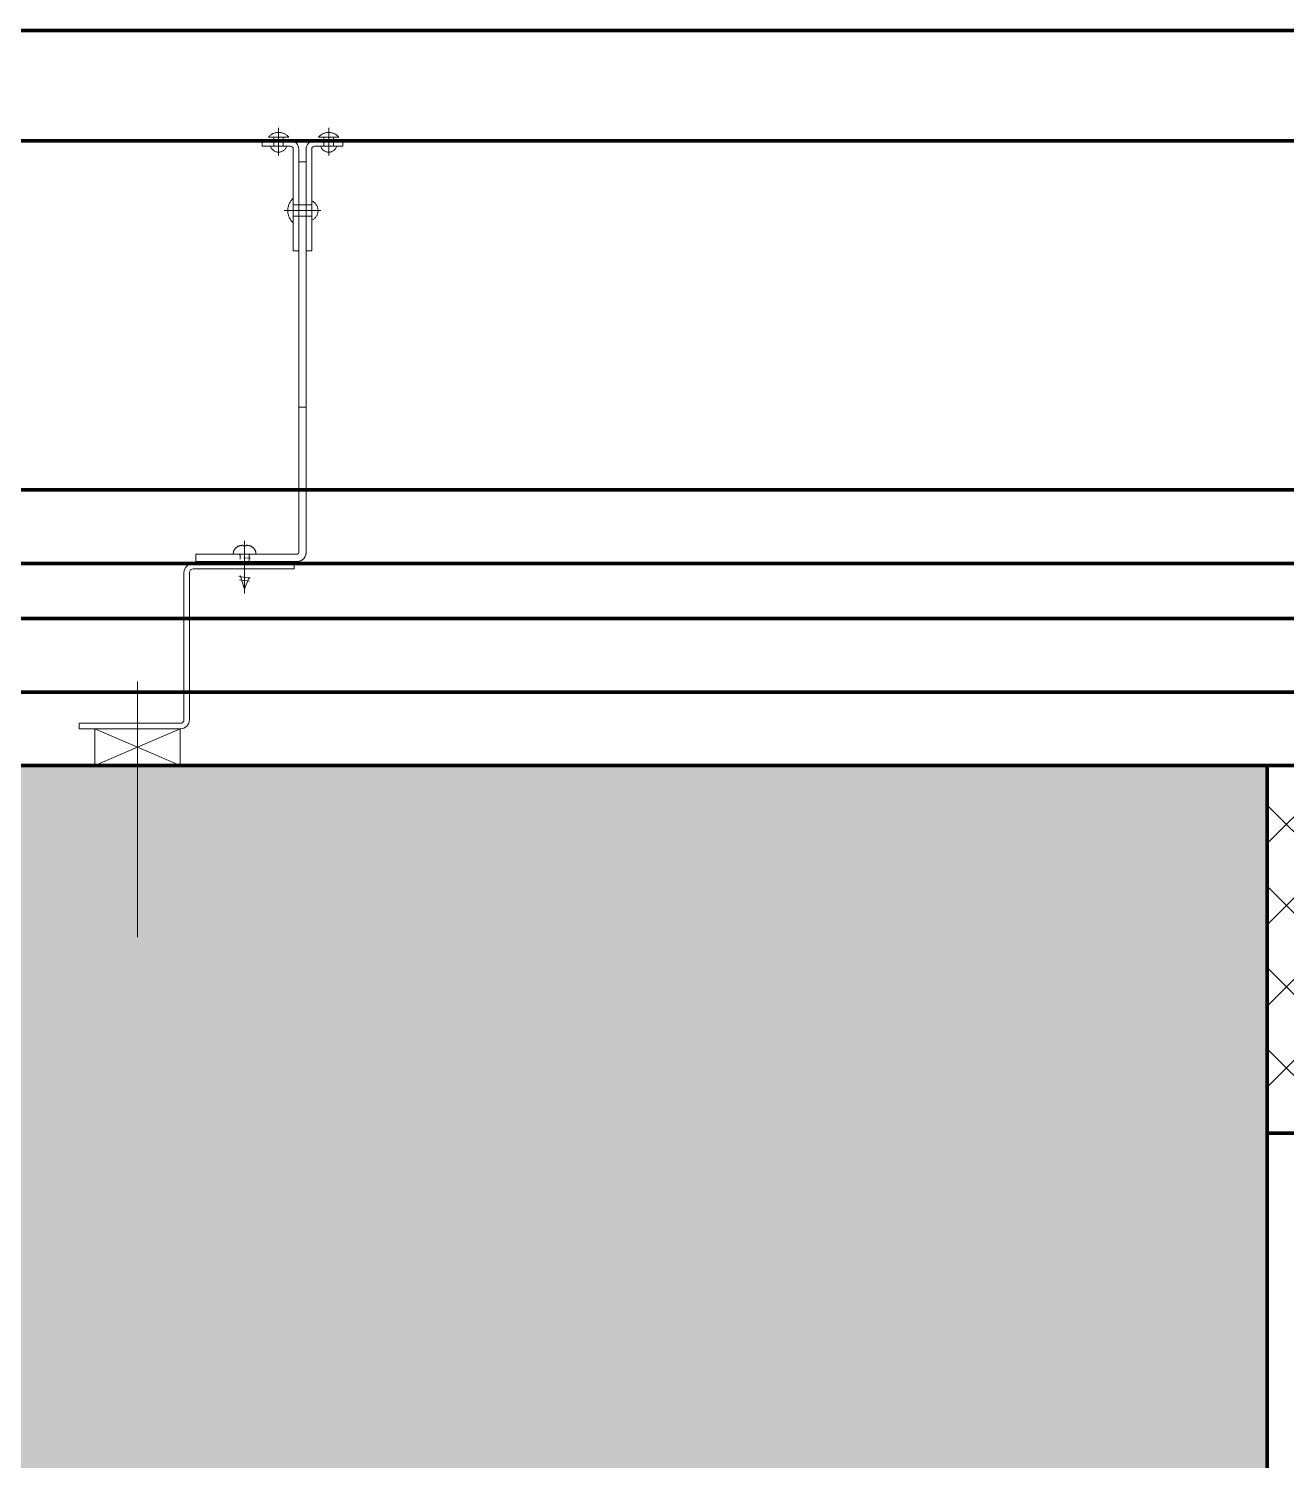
# Model space of a CAD drawing. Extents: x -1457 to 23780, y -2071 to 4205.
# Drawn here: x 7840.1 to 7908.6, y 2787.2 to 2865.1 of the extents above; entities that cross this region are included whole.
import ezdxf

# ---------------------------------------------------------------- set-up
doc = ezdxf.new("R2010")
doc.units = 0
doc.header["$MEASUREMENT"] = 0
doc.linetypes.add('HIDDEN', pattern=[0.375, 0.25, -0.125])
doc.layers.get('0').update_dxf_attribs({"color": 9, "lineweight": 9})
doc.layers.add('M-TEFRIS2-015', color=129, linetype='Continuous', lineweight=9)

# ---------------------------------------------------------------- blocks, each defined once
blk = doc.blocks.new('p- alum kaplama profil')
at = {"lineweight": 13}
blk.add_lwpolyline([(7.116, 12.591), (7.116, 26.491)], dxfattribs=at)
at = {"lineweight": 5}
blk.add_lwpolyline([(9.441, 15.16), (4.791, 15.16), (4.791, 17.159), (9.441, 17.159)], close=True, dxfattribs=at)
for points in [[(4.791, 15.16), (9.441, 17.159)], [(9.441, 15.16), (4.791, 17.159)]]:
    blk.add_lwpolyline(points, dxfattribs=at)
at = {"lineweight": 18}
blk.add_lwpolyline([(4.091, 6.157), (-1.409, 6.157), (-1.409, 6.457), (4.091, 6.457, 0.414214), (4.291, 6.657), (4.291, 14.66, -0.414214), (4.791, 15.16), (10.291, 15.16), (10.291, 14.86), (4.791, 14.86, 0.414214), (4.591, 14.66), (4.591, 6.657, -0.414214)], format="xyb", close=True, dxfattribs=at)
blk.add_lwpolyline([(-2.059, 5.556), (-2.059, -2.342), (-2.059, -15.692), (-1.659, -15.692), (-1.659, -2.342), (-1.659, 5.556), (-1.659, 5.561), (-1.658, 5.566), (-1.658, 5.571), (-1.657, 5.576), (-1.656, 5.581), (-1.654, 5.585), (-1.653, 5.59), (-1.651, 5.595), (-1.649, 5.599), (-1.647, 5.604), (-1.644, 5.608), (-1.642, 5.612), (-1.639, 5.616), (-1.636, 5.62), (-1.633, 5.624), (-1.629, 5.627), (-1.626, 5.63), (-1.622, 5.634), (-1.618, 5.637), (-1.614, 5.64), (-1.61, 5.642), (-1.606, 5.645), (-1.601, 5.647), (-1.597, 5.649), (-1.592, 5.651), (-1.588, 5.652), (-1.583, 5.653), (-1.578, 5.654), (-1.573, 5.655), (-1.569, 5.656), (-1.564, 5.656), (-1.559, 5.656), (3.941, 5.656), (3.941, 6.056), (-1.559, 6.056), (-1.583, 6.056), (-1.608, 6.054), (-1.632, 6.051), (-1.656, 6.047), (-1.68, 6.041), (-1.704, 6.035), (-1.727, 6.027), (-1.75, 6.018), (-1.772, 6.008), (-1.794, 5.997), (-1.816, 5.985), (-1.836, 5.972), (-1.857, 5.958), (-1.876, 5.943), (-1.894, 5.927), (-1.912, 5.91), (-1.929, 5.892), (-1.945, 5.874), (-1.96, 5.854), (-1.974, 5.834), (-1.988, 5.813), (-2, 5.792), (-2.011, 5.77), (-2.021, 5.748), (-2.029, 5.725), (-2.037, 5.702), (-2.044, 5.678), (-2.049, 5.654), (-2.053, 5.63), (-2.056, 5.605), (-2.058, 5.581)], close=True)
blk.add_lwpolyline([(-1.659, -2.342), (-2.059, -2.342)])
for points in [[(-2.359, -10.842), (-2.359, -16.392), (-2.359, -16.392, -0.414214), (-2.509, -16.542), (-2.509, -16.542), (-4.059, -16.542), (-4.059, -16.842), (-2.509, -16.842), (-2.509, -16.842, 0.414214), (-2.059, -16.392), (-2.059, -10.842)], [(-1.359, -10.842), (-1.659, -10.842), (-1.659, -16.392, 0.414214), (-1.209, -16.842), (-1.209, -16.842), (0.341, -16.842), (0.341, -16.542), (-1.209, -16.542), (-1.209, -16.542, -0.414214), (-1.359, -16.392), (-1.359, -16.392)]]:
    blk.add_lwpolyline(points, format="xyb", close=True)
for points in [[(1.291, 4.927, -10), (1.291, 7.795, -10)], [(1.563, 7.053, -10), (1.02, 7.13, -10)], [(1.051, 6.913, -10), (1.291, 7.556, -10)], [(1.531, 6.823, -10), (1.291, 7.556, -10)], [(1.606, 6.866, -10), (0.976, 6.956, -10)], [(1.291, 6.157, -10), (1.291, 6.257, -10)], [(0.671, 5.656, -10), (1.911, 5.656, -10)], [(0.671, 5.656, -10), (0.672, 5.637, -10), (0.673, 5.617, -10), (0.675, 5.597, -10), (0.678, 5.578, -10), (0.682, 5.558, -10), (0.686, 5.539, -10), (0.691, 5.52, -10), (0.697, 5.501, -10), (0.704, 5.483, -10), (0.712, 5.464, -10), (0.72, 5.447, -10), (0.73, 5.429, -10), (0.739, 5.412, -10), (0.75, 5.395, -10), (0.761, 5.379, -10), (0.773, 5.363, -10), (0.786, 5.348, -10), (0.799, 5.333, -10), (0.813, 5.319, -10), (0.827, 5.306, -10), (0.842, 5.293, -10), (0.857, 5.28, -10), (0.873, 5.269, -10), (0.89, 5.258, -10), (0.907, 5.247, -10), (0.924, 5.238, -10), (0.942, 5.229, -10), (0.96, 5.221, -10), (0.978, 5.214, -10), (0.997, 5.207, -10), (1.016, 5.201, -10), (1.035, 5.196, -10)], [(0.961, 5.656, -10), (0.966, 5.657, -10), (0.97, 5.657, -10), (0.974, 5.657, -10), (0.979, 5.658, -10), (0.983, 5.659, -10), (0.987, 5.66, -10), (0.992, 5.662, -10), (0.996, 5.663, -10), (1, 5.665, -10), (1.004, 5.667, -10), (1.008, 5.669, -10), (1.011, 5.672, -10), (1.015, 5.674, -10), (1.018, 5.677, -10), (1.022, 5.68, -10), (1.025, 5.683, -10), (1.028, 5.686, -10), (1.031, 5.689, -10), (1.034, 5.693, -10), (1.036, 5.696, -10), (1.038, 5.7, -10), (1.041, 5.704, -10), (1.043, 5.708, -10), (1.044, 5.712, -10), (1.046, 5.716, -10), (1.047, 5.72, -10), (1.049, 5.725, -10), (1.05, 5.729, -10), (1.05, 5.733, -10), (1.051, 5.738, -10), (1.051, 5.742, -10), (1.051, 5.746, -10)], [(1.335, 5.855, -10), (0.976, 5.876, -10)], [(1.051, 5.833, -10), (1.051, 6.013, -10)], [(1.051, 5.746, -10), (1.051, 5.833, -10)], [(1.531, 5.746, -10), (1.531, 5.923, -10)], [(1.531, 5.746, -10), (1.531, 5.742, -10), (1.532, 5.738, -10), (1.532, 5.733, -10), (1.533, 5.729, -10), (1.534, 5.725, -10), (1.535, 5.72, -10), (1.537, 5.716, -10), (1.538, 5.712, -10), (1.54, 5.708, -10), (1.542, 5.704, -10), (1.544, 5.7, -10), (1.546, 5.696, -10), (1.549, 5.693, -10), (1.552, 5.689, -10), (1.555, 5.686, -10), (1.558, 5.683, -10), (1.561, 5.68, -10), (1.564, 5.677, -10), (1.568, 5.674, -10), (1.571, 5.672, -10), (1.575, 5.669, -10), (1.579, 5.667, -10), (1.583, 5.665, -10), (1.587, 5.663, -10), (1.591, 5.662, -10), (1.595, 5.66, -10), (1.599, 5.659, -10), (1.604, 5.658, -10), (1.608, 5.657, -10), (1.612, 5.657, -10), (1.617, 5.657, -10), (1.621, 5.656, -10)], [(1.548, 5.196, -10), (1.567, 5.201, -10), (1.586, 5.207, -10), (1.604, 5.214, -10), (1.623, 5.221, -10), (1.641, 5.229, -10), (1.659, 5.238, -10), (1.676, 5.247, -10), (1.693, 5.258, -10), (1.709, 5.269, -10), (1.725, 5.28, -10), (1.741, 5.293, -10), (1.755, 5.306, -10), (1.77, 5.319, -10), (1.784, 5.333, -10), (1.797, 5.348, -10), (1.809, 5.363, -10), (1.821, 5.379, -10), (1.833, 5.395, -10), (1.843, 5.412, -10), (1.853, 5.429, -10), (1.862, 5.447, -10), (1.871, 5.464, -10), (1.878, 5.483, -10), (1.885, 5.501, -10), (1.891, 5.52, -10), (1.896, 5.539, -10), (1.901, 5.558, -10), (1.905, 5.578, -10), (1.908, 5.597, -10), (1.91, 5.617, -10), (1.911, 5.637, -10), (1.911, 5.656, -10)], [(1.035, 5.196, -10), (1.04, 5.195, -10), (1.045, 5.194, -10), (1.05, 5.193, -10), (1.056, 5.192, -10), (1.061, 5.191, -10), (1.066, 5.189, -10), (1.071, 5.188, -10), (1.077, 5.187, -10), (1.082, 5.186, -10), (1.087, 5.185, -10), (1.092, 5.184, -10), (1.098, 5.183, -10), (1.103, 5.182, -10), (1.108, 5.182, -10), (1.113, 5.181, -10), (1.119, 5.18, -10), (1.124, 5.179, -10), (1.129, 5.178, -10), (1.135, 5.178, -10), (1.14, 5.177, -10), (1.145, 5.176, -10), (1.151, 5.175, -10), (1.156, 5.175, -10), (1.161, 5.174, -10), (1.167, 5.173, -10), (1.172, 5.173, -10), (1.177, 5.172, -10), (1.182, 5.172, -10), (1.188, 5.171, -10), (1.193, 5.171, -10), (1.198, 5.17, -10), (1.204, 5.17, -10)], [(1.204, 5.17, -10), (1.204, 5.204, -10)], [(1.379, 5.204, -10), (1.204, 5.204, -10)], [(1.379, 5.17, -10), (1.379, 5.204, -10)], [(1.379, 5.17, -10), (1.384, 5.17, -10), (1.389, 5.171, -10), (1.395, 5.171, -10), (1.4, 5.172, -10), (1.405, 5.172, -10), (1.411, 5.173, -10), (1.416, 5.173, -10), (1.421, 5.174, -10), (1.427, 5.175, -10), (1.432, 5.175, -10), (1.437, 5.176, -10), (1.443, 5.177, -10), (1.448, 5.178, -10), (1.453, 5.178, -10), (1.459, 5.179, -10), (1.464, 5.18, -10), (1.469, 5.181, -10), (1.474, 5.182, -10), (1.48, 5.182, -10), (1.485, 5.183, -10), (1.49, 5.184, -10), (1.495, 5.185, -10), (1.501, 5.186, -10), (1.506, 5.187, -10), (1.511, 5.188, -10), (1.516, 5.189, -10), (1.522, 5.191, -10), (1.527, 5.192, -10), (1.532, 5.193, -10), (1.537, 5.194, -10), (1.543, 5.195, -10), (1.548, 5.196, -10)], [(-1.359, -13.042, 0), (-1.359, -12.367, 0)], [(-1.359, -13.717, 0), (-1.324, -13.684, 0), (-1.292, -13.65, 0), (-1.261, -13.614, 0), (-1.232, -13.576, 0), (-1.205, -13.537, 0), (-1.18, -13.496, 0), (-1.158, -13.454, 0), (-1.137, -13.411, 0), (-1.119, -13.367, 0), (-1.103, -13.323, 0), (-1.09, -13.277, 0), (-1.079, -13.231, 0), (-1.07, -13.184, 0), (-1.064, -13.137, 0), (-1.06, -13.09, 0), (-1.059, -13.042, 0), (-1.06, -12.995, 0), (-1.064, -12.947, 0), (-1.07, -12.9, 0), (-1.079, -12.853, 0), (-1.09, -12.807, 0), (-1.103, -12.761, 0), (-1.119, -12.717, 0), (-1.137, -12.673, 0), (-1.158, -12.63, 0), (-1.18, -12.588, 0), (-1.205, -12.547, 0), (-1.232, -12.508, 0), (-1.261, -12.471, 0), (-1.292, -12.434, 0), (-1.324, -12.4, 0), (-1.359, -12.367, 0)], [(-2.859, -13.042, 0), (-0.859, -13.042, 0)], [(-2.359, -12.517, 0), (-2.396, -12.535, 0), (-2.433, -12.555, 0), (-2.468, -12.578, 0), (-2.501, -12.603, 0), (-2.532, -12.631, 0), (-2.561, -12.661, 0), (-2.588, -12.693, 0), (-2.612, -12.727, 0), (-2.634, -12.763, 0), (-2.653, -12.8, 0), (-2.669, -12.838, 0), (-2.682, -12.878, 0), (-2.693, -12.918, 0), (-2.701, -12.959, 0), (-2.705, -13, 0), (-2.707, -13.042, 0), (-2.705, -13.084, 0), (-2.701, -13.125, 0), (-2.693, -13.166, 0), (-2.682, -13.207, 0), (-2.669, -13.246, 0), (-2.653, -13.284, 0), (-2.634, -13.321, 0), (-2.612, -13.357, 0), (-2.588, -13.391, 0), (-2.561, -13.423, 0), (-2.532, -13.453, 0), (-2.501, -13.481, 0), (-2.468, -13.506, 0), (-2.433, -13.529, 0), (-2.396, -13.549, 0), (-2.359, -13.567, 0)], [(-2.359, -13.042, 0), (-2.359, -12.517, 0)], [(-2.359, -13.042, 0), (-2.359, -12.727, 0)], [(-2.359, -12.727, 0), (-2.359, -13.042, 0)], [(-1.359, -12.727, 0), (-2.359, -12.727, 0)], [(-2.359, -13.042, 0), (-2.359, -13.357, 0)], [(-2.359, -13.042, 0), (-2.359, -13.567, 0)], [(-2.359, -13.357, 0), (-2.359, -13.042, 0)], [(-1.359, -13.042, 0), (-1.359, -13.717, 0)], [(-1.359, -13.357, 0), (-2.359, -13.357, 0)], [(-2.846, -16.542, 0), (-2.858, -16.507, 0), (-2.872, -16.474, 0), (-2.89, -16.442, 0), (-2.91, -16.411, 0), (-2.932, -16.382, 0), (-2.957, -16.355, 0), (-2.983, -16.33, 0), (-3.012, -16.307, 0), (-3.042, -16.286, 0), (-3.074, -16.268, 0), (-3.107, -16.252, 0), (-3.141, -16.239, 0), (-3.177, -16.229, 0), (-3.213, -16.222, 0), (-3.249, -16.218, 0), (-3.286, -16.216, 0), (-3.322, -16.218, 0), (-3.358, -16.222, 0), (-3.394, -16.229, 0), (-3.43, -16.239, 0), (-3.464, -16.252, 0), (-3.497, -16.268, 0), (-3.529, -16.286, 0), (-3.559, -16.307, 0), (-3.588, -16.33, 0), (-3.614, -16.355, 0), (-3.639, -16.382, 0), (-3.661, -16.411, 0), (-3.681, -16.442, 0), (-3.699, -16.474, 0), (-3.713, -16.507, 0), (-3.726, -16.542, 0)], [(-3.286, -17.542, 0), (-3.286, -16.042, 0)], [(-0.996, -16.542, 0), (-0.984, -16.507, 0), (-0.969, -16.474, 0), (-0.952, -16.442, 0), (-0.932, -16.411, 0), (-0.909, -16.382, 0), (-0.885, -16.355, 0), (-0.858, -16.33, 0), (-0.83, -16.307, 0), (-0.799, -16.286, 0), (-0.768, -16.268, 0), (-0.734, -16.252, 0), (-0.7, -16.239, 0), (-0.665, -16.229, 0), (-0.629, -16.222, 0), (-0.592, -16.218, 0), (-0.556, -16.216, 0), (-0.519, -16.218, 0), (-0.483, -16.222, 0), (-0.447, -16.229, 0), (-0.412, -16.239, 0), (-0.377, -16.252, 0), (-0.344, -16.268, 0), (-0.312, -16.286, 0), (-0.282, -16.307, 0), (-0.254, -16.33, 0), (-0.227, -16.355, 0), (-0.202, -16.382, 0), (-0.18, -16.411, 0), (-0.16, -16.442, 0), (-0.143, -16.474, 0), (-0.128, -16.507, 0), (-0.116, -16.542, 0)], [(-0.556, -17.542, 0), (-0.556, -16.042, 0)], [(-3.837, -17.042, 0), (-3.81, -17.071, 0), (-3.782, -17.098, 0), (-3.753, -17.124, 0), (-3.722, -17.148, 0), (-3.69, -17.17, 0), (-3.657, -17.191, 0), (-3.623, -17.21, 0), (-3.588, -17.227, 0), (-3.552, -17.242, 0), (-3.515, -17.255, 0), (-3.478, -17.266, 0), (-3.44, -17.276, 0), (-3.402, -17.283, 0), (-3.363, -17.288, 0), (-3.324, -17.291, 0), (-3.286, -17.292, 0), (-3.247, -17.291, 0), (-3.208, -17.288, 0), (-3.169, -17.283, 0), (-3.131, -17.276, 0), (-3.093, -17.266, 0), (-3.056, -17.255, 0), (-3.019, -17.242, 0), (-2.983, -17.227, 0), (-2.948, -17.21, 0), (-2.914, -17.191, 0), (-2.881, -17.17, 0), (-2.849, -17.148, 0), (-2.818, -17.124, 0), (-2.789, -17.098, 0), (-2.761, -17.071, 0), (-2.735, -17.042, 0)], [(-3.286, -17.042, 0), (-3.837, -17.042, 0)], [(-3.286, -16.542, 0), (-3.726, -16.542, 0)], [(-3.286, -16.542, 0), (-3.546, -16.542, 0)], [(-3.546, -16.542, 0), (-3.286, -16.542, 0)], [(-3.546, -17.042, 0), (-3.546, -16.542, 0)], [(-3.286, -16.542, 0), (-2.846, -16.542, 0)], [(-3.286, -16.542, 0), (-3.026, -16.542, 0)], [(-3.026, -16.542, 0), (-3.286, -16.542, 0)], [(-3.286, -17.042, 0), (-2.735, -17.042, 0)], [(-3.026, -17.042, 0), (-3.026, -16.542, 0)], [(-0.556, -17.042, 0), (-1.107, -17.042, 0)], [(-0.005, -17.042, 0), (-0.031, -17.071, 0), (-0.059, -17.098, 0), (-0.089, -17.124, 0), (-0.119, -17.148, 0), (-0.151, -17.17, 0), (-0.184, -17.191, 0), (-0.218, -17.21, 0), (-0.253, -17.227, 0), (-0.289, -17.242, 0), (-0.326, -17.255, 0), (-0.363, -17.266, 0), (-0.401, -17.276, 0), (-0.439, -17.283, 0), (-0.478, -17.288, 0), (-0.517, -17.291, 0), (-0.556, -17.292, 0), (-0.595, -17.291, 0), (-0.634, -17.288, 0), (-0.672, -17.283, 0), (-0.711, -17.276, 0), (-0.749, -17.266, 0), (-0.786, -17.255, 0), (-0.823, -17.242, 0), (-0.858, -17.227, 0), (-0.893, -17.21, 0), (-0.928, -17.191, 0), (-0.961, -17.17, 0), (-0.993, -17.148, 0), (-1.023, -17.124, 0), (-1.053, -17.098, 0), (-1.08, -17.071, 0), (-1.107, -17.042, 0)], [(-0.556, -16.542, 0), (-0.996, -16.542, 0)], [(-0.556, -16.542, 0), (-0.816, -16.542, 0)], [(-0.816, -16.542, 0), (-0.556, -16.542, 0)], [(-0.816, -17.042, 0), (-0.816, -16.542, 0)], [(-0.556, -16.542, 0), (-0.296, -16.542, 0)], [(-0.556, -16.542, 0), (-0.116, -16.542, 0)], [(-0.296, -16.542, 0), (-0.556, -16.542, 0)], [(-0.556, -17.042, 0), (-0.005, -17.042, 0)], [(-0.296, -17.042, 0), (-0.296, -16.542, 0)]]:
    blk.add_polyline3d(points)

msp = doc.modelspace()

# ---------------------------------------------------------------- hatches: boundary and pattern name
at = {"layer": 'M-TEFRIS2-015', "linetype": 'HIDDEN', "lineweight": 0}
h = msp.add_hatch(dxfattribs=at)
h.set_pattern_fill('ANSI33', color=256, scale=25, style=0)
h.paths.add_polyline_path([(7167.5, 2515), (7702.5, 2515), (7702.5, 2430), (7907.5, 2430), (7907.5, 2390), (7662.5, 2390), (7662.5, 2475), (7157.5, 2475), (7157.5, 2390), (7107.5, 2390), (7107.5, 2515), (7107.5, 2825), (7907.5, 2825), (7907.5, 2785), (7157.5, 2785), (7157.5, 2515)])
h = msp.add_hatch(dxfattribs=at)
h.set_pattern_fill('ANSI37', color=256, scale=25, style=0)
h.paths.add_polyline_path([(7907.5, 2825), (7980, 2825), (7980, 2805), (7907.5, 2805)])

# ---------------------------------------------------------------- linework, layer by layer
at = {"layer": 'M-TEFRIS2-015', "linetype": 'HIDDEN', "lineweight": 0, "const_width": 0.2}
for points in [[(7067.5, 861.676), (7067.5, 861.676), (7067.5, 2865), (10767.5, 2865), (10767.493, 1989.751)], [(7073.5, 861.676), (7073.5, 2859), (10761.5, 2859), (10761.5, 1989.751)], [(7092.5, 1823.473), (7092.498, 2840), (7985.666, 2840)], [(7096.5, 1818.188), (7096.498, 2836), (7986.448, 2836)], [(7107.5, 1825), (7099.5, 1825), (7099.5, 2833), (7980, 2833), (7980, 2825)], [(7980, 2829), (7103.289, 2829), (7103.457, 1825)]]:
    msp.add_lwpolyline(points, dxfattribs=at)
for points in [[(7167.5, 2515), (7702.5, 2515), (7702.5, 2430), (7907.5, 2430), (7907.5, 2390), (7662.5, 2390), (7662.5, 2475), (7157.5, 2475), (7157.5, 2390), (7107.5, 2390), (7107.5, 2515), (7107.5, 2825), (7907.5, 2825), (7907.5, 2785), (7157.5, 2785), (7157.5, 2515)], [(7907.5, 2825), (7980, 2825), (7980, 2805), (7907.5, 2805)]]:
    msp.add_lwpolyline(points, close=True, dxfattribs=at)

# ---------------------------------------------------------------- block references
at = {"layer": 'M-TEFRIS2-015', "linetype": 'HIDDEN', "lineweight": 0, "rotation": 180}
msp.add_blockref('p- alum kaplama profil', (7853.141, 2842.159), dxfattribs=at)

doc.saveas('drawing.dxf')
